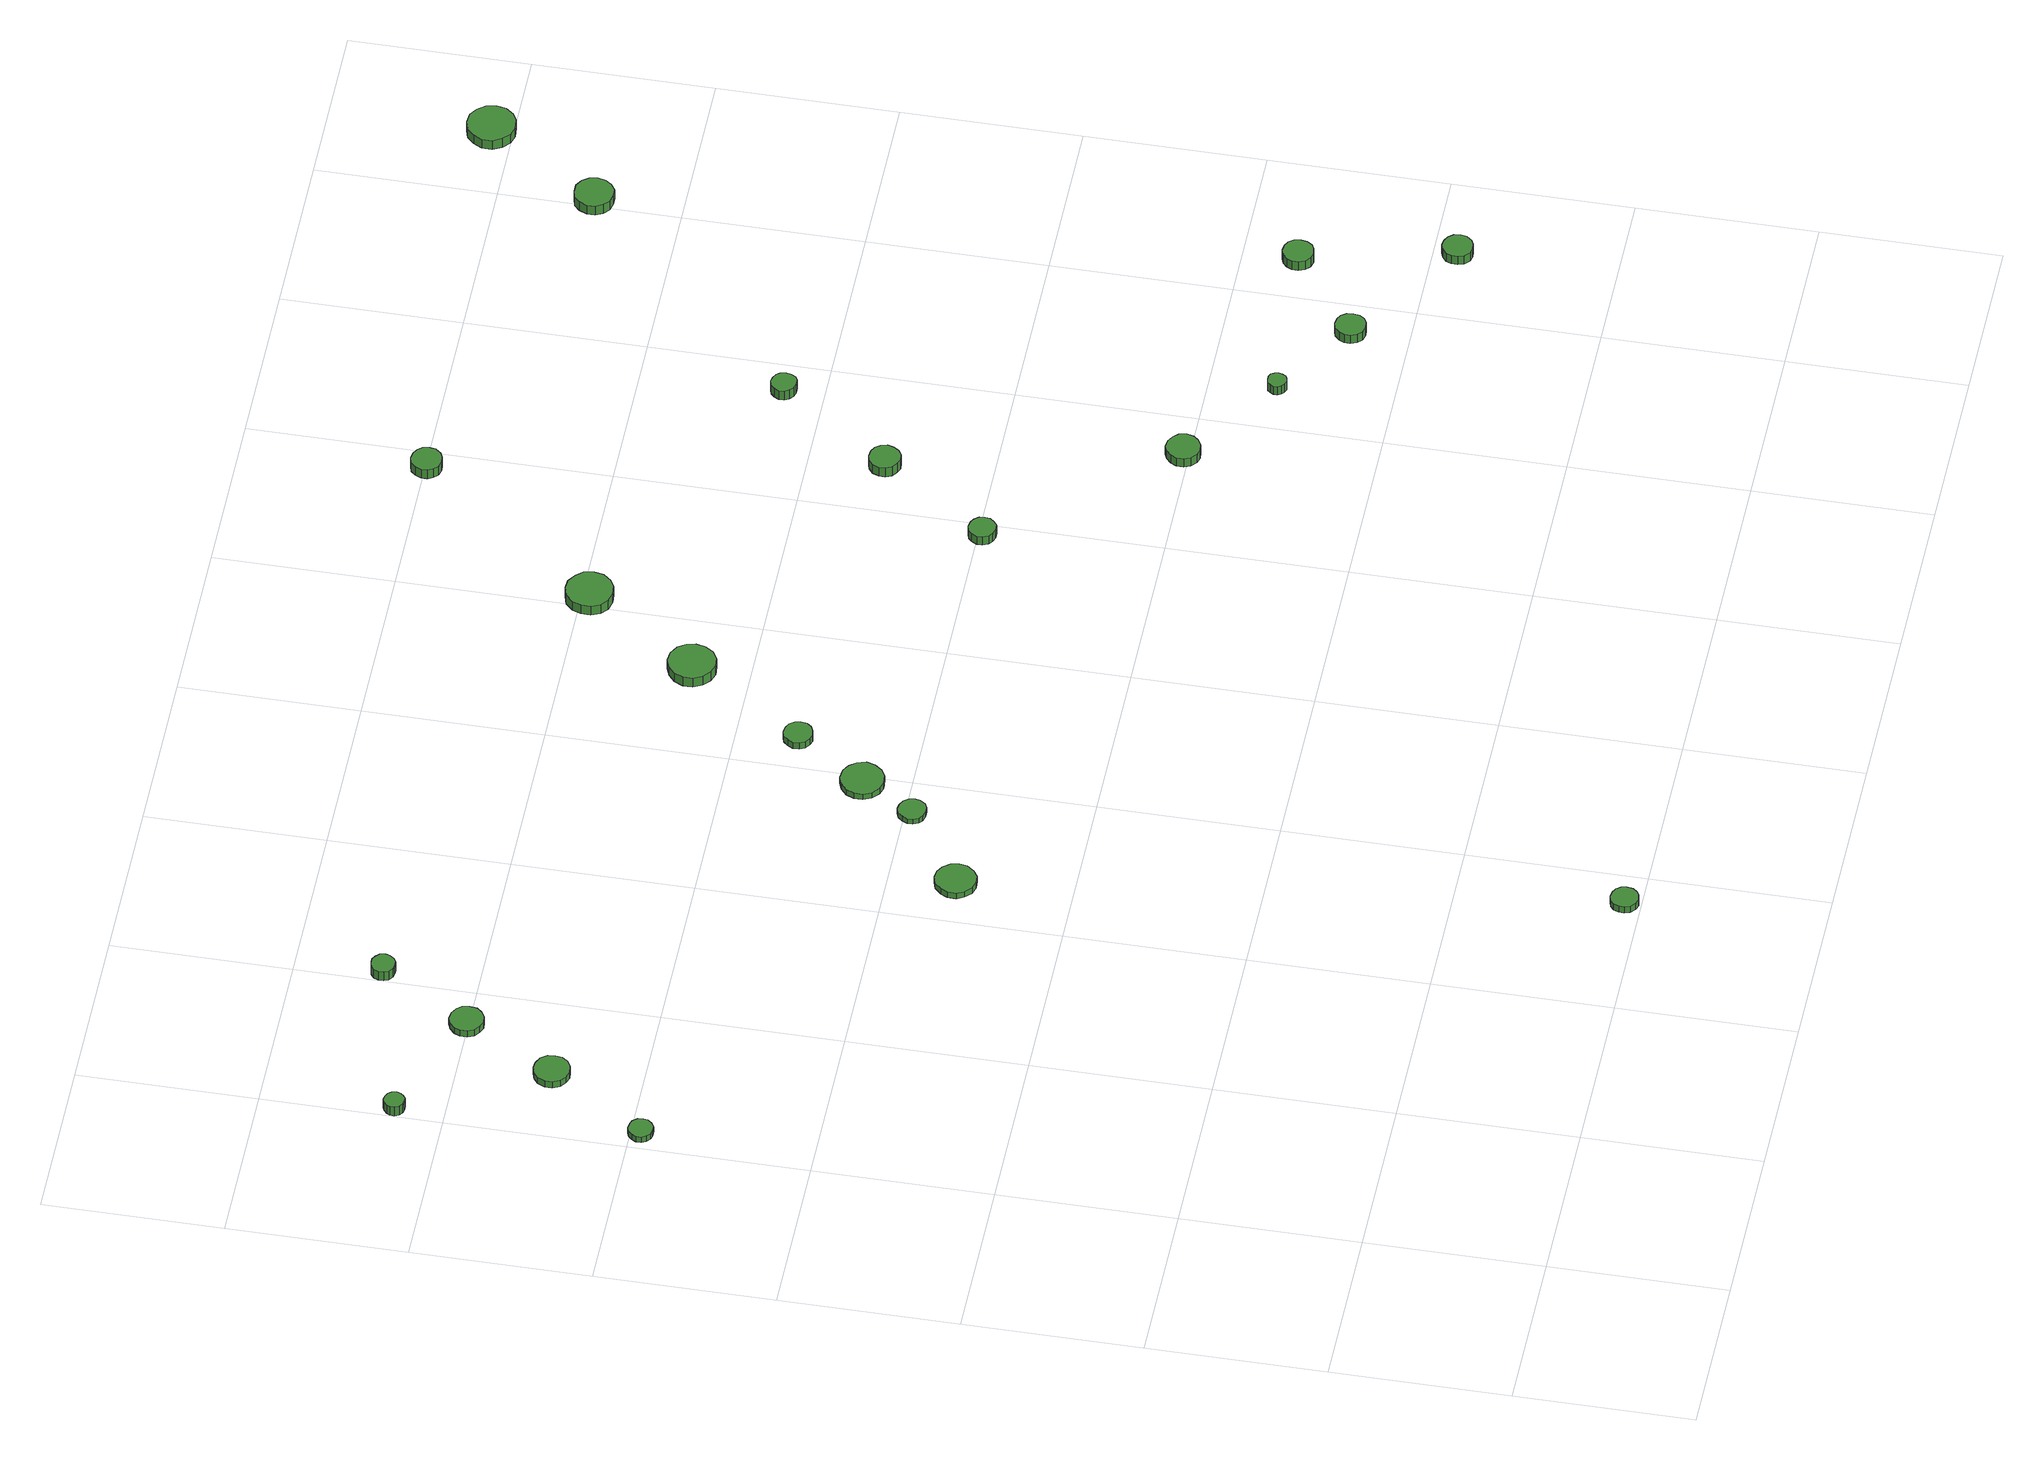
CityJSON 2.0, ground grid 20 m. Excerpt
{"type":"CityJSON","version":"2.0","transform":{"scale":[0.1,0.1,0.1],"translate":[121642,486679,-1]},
"CityObjects":{
"tree1":{"type":"SolitaryVegetationObject","attributes":{"function":"something"},"geometry":[{"type":"MultiSurface","lod":"1","boundaries":[[[0,1,2,3,4,5,6,7,8,9,10,11,12,13,14]],[[15,16,17,18,19,20,21,22,23,24,25,26,27,28,29]],[[0,29,28,1]],[[1,28,27,2]],[[2,27,26,3]],[[3,26,25,4]],[[4,25,24,5]],[[5,24,23,6]],[[6,23,22,7]],[[7,22,21,8]],[[8,21,20,9]],[[9,20,19,10]],[[10,19,18,11]],[[11,18,17,12]],[[12,17,16,13]],[[13,16,15,14]],[[14,15,29,0]]]}]},
"tree2":{"type":"SolitaryVegetationObject","attributes":{"function":"something"},"geometry":[{"type":"MultiSurface","lod":"1","boundaries":[[[30,31,32,33,34,35,36,37,38,39,40,41,42,43,44]],[[45,46,47,48,49,50,51,52,53,54,55,56,57,58,59]],[[30,59,58,31]],[[31,58,57,32]],[[32,57,56,33]],[[33,56,55,34]],[[34,55,54,35]],[[35,54,53,36]],[[36,53,52,37]],[[37,52,51,38]],[[38,51,50,39]],[[39,50,49,40]],[[40,49,48,41]],[[41,48,47,42]],[[42,47,46,43]],[[43,46,45,44]],[[44,45,59,30]]]}]},
"tree3":{"type":"SolitaryVegetationObject","attributes":{"function":"something"},"geometry":[{"type":"MultiSurface","lod":"1","boundaries":[[[60,61,62,63,64,65,66,67,68,69,70,71,72,73,74]],[[75,76,77,78,79,80,81,82,83,84,85,86,87,88,89]],[[60,89,88,61]],[[61,88,87,62]],[[62,87,86,63]],[[63,86,85,64]],[[64,85,84,65]],[[65,84,83,66]],[[66,83,82,67]],[[67,82,81,68]],[[68,81,80,69]],[[69,80,79,70]],[[70,79,78,71]],[[71,78,77,72]],[[72,77,76,73]],[[73,76,75,74]],[[74,75,89,60]]]}]},
"tree4":{"type":"SolitaryVegetationObject","attributes":{"function":"something"},"geometry":[{"type":"MultiSurface","lod":"1","boundaries":[[[90,91,92,93,94,95,96,97,98,99,100,101,102,103,104]],[[105,106,107,108,109,110,111,112,113,114,115,116,117,118,119]],[[90,119,118,91]],[[91,118,117,92]],[[92,117,116,93]],[[93,116,115,94]],[[94,115,114,95]],[[95,114,113,96]],[[96,113,112,97]],[[97,112,111,98]],[[98,111,110,99]],[[99,110,109,100]],[[100,109,108,101]],[[101,108,107,102]],[[102,107,106,103]],[[103,106,105,104]],[[104,105,119,90]]]}]},
"tree5":{"type":"SolitaryVegetationObject","attributes":{"function":"something"},"geometry":[{"type":"MultiSurface","lod":"1","boundaries":[[[120,121,122,123,124,125,126,127,128,129,130,131,132,133,134]],[[135,136,137,138,139,140,141,142,143,144,145,146,147,148,149]],[[120,149,148,121]],[[121,148,147,122]],[[122,147,146,123]],[[123,146,145,124]],[[124,145,144,125]],[[125,144,143,126]],[[126,143,142,127]],[[127,142,141,128]],[[128,141,140,129]],[[129,140,139,130]],[[130,139,138,131]],[[131,138,137,132]],[[132,137,136,133]],[[133,136,135,134]],[[134,135,149,120]]]}]},
"tree6":{"type":"SolitaryVegetationObject","attributes":{"function":"something"},"geometry":[{"type":"MultiSurface","lod":"1","boundaries":[[[150,151,152,153,154,155,156,157,158,159,160,161,162,163,164]],[[165,166,167,168,169,170,171,172,173,174,175,176,177,178,179]],[[150,179,178,151]],[[151,178,177,152]],[[152,177,176,153]],[[153,176,175,154]],[[154,175,174,155]],[[155,174,173,156]],[[156,173,172,157]],[[157,172,171,158]],[[158,171,170,159]],[[159,170,169,160]],[[160,169,168,161]],[[161,168,167,162]],[[162,167,166,163]],[[163,166,165,164]],[[164,165,179,150]]]}]},
"tree7":{"type":"SolitaryVegetationObject","attributes":{"function":"something"},"geometry":[{"type":"MultiSurface","lod":"1","boundaries":[[[180,181,182,183,184,185,186,187,188,189,190,191,192,193,194]],[[195,196,197,198,199,200,201,202,203,204,205,206,207,208,209]],[[180,209,208,181]],[[181,208,207,182]],[[182,207,206,183]],[[183,206,205,184]],[[184,205,204,185]],[[185,204,203,186]],[[186,203,202,187]],[[187,202,201,188]],[[188,201,200,189]],[[189,200,199,190]],[[190,199,198,191]],[[191,198,197,192]],[[192,197,196,193]],[[193,196,195,194]],[[194,195,209,180]]]}]},
"tree8":{"type":"SolitaryVegetationObject","attributes":{"function":"something"},"geometry":[{"type":"MultiSurface","lod":"1","boundaries":[[[210,211,212,213,214,215,216,217,218,219,220,221,222,223,224]],[[225,226,227,228,229,230,231,232,233,234,235,236,237,238,239]],[[210,239,238,211]],[[211,238,237,212]],[[212,237,236,213]],[[213,236,235,214]],[[214,235,234,215]],[[215,234,233,216]],[[216,233,232,217]],[[217,232,231,218]],[[218,231,230,219]],[[219,230,229,220]],[[220,229,228,221]],[[221,228,227,222]],[[222,227,226,223]],[[223,226,225,224]],[[224,225,239,210]]]}]},
"tree9":{"type":"SolitaryVegetationObject","attributes":{"function":"something"},"geometry":[{"type":"MultiSurface","lod":"1","boundaries":[[[240,241,242,243,244,245,246,247,248,249,250,251,252,253,254]],[[255,256,257,258,259,260,261,262,263,264,265,266,267,268,269]],[[240,269,268,241]],[[241,268,267,242]],[[242,267,266,243]],[[243,266,265,244]],[[244,265,264,245]],[[245,264,263,246]],[[246,263,262,247]],[[247,262,261,248]],[[248,261,260,249]],[[249,260,259,250]],[[250,259,258,251]],[[251,258,257,252]],[[252,257,256,253]],[[253,256,255,254]],[[254,255,269,240]]]}]},
"tree10":{"type":"SolitaryVegetationObject","attributes":{"function":"something"},"geometry":[{"type":"MultiSurface","lod":"1","boundaries":[[[270,271,272,273,274,275,276,277,278,279,280,281,282,283,284]],[[285,286,287,288,289,290,291,292,293,294,295,296,297,298,299]],[[270,299,298,271]],[[271,298,297,272]],[[272,297,296,273]],[[273,296,295,274]],[[274,295,294,275]],[[275,294,293,276]],[[276,293,292,277]],[[277,292,291,278]],[[278,291,290,279]],[[279,290,289,280]],[[280,289,288,281]],[[281,288,287,282]],[[282,287,286,283]],[[283,286,285,284]],[[284,285,299,270]]]}]},
"tree11":{"type":"SolitaryVegetationObject","attributes":{"function":"something"},"geometry":[{"type":"MultiSurface","lod":"1","boundaries":[[[300,301,302,303,304,305,306,307,308,309,310,311,312,313,314]],[[315,316,317,318,319,320,321,322,323,324,325,326,327,328,329]],[[300,329,328,301]],[[301,328,327,302]],[[302,327,326,303]],[[303,326,325,304]],[[304,325,324,305]],[[305,324,323,306]],[[306,323,322,307]],[[307,322,321,308]],[[308,321,320,309]],[[309,320,319,310]],[[310,319,318,311]],[[311,318,317,312]],[[312,317,316,313]],[[313,316,315,314]],[[314,315,329,300]]]}]},
"tree12":{"type":"SolitaryVegetationObject","attributes":{"function":"something"},"geometry":[{"type":"MultiSurface","lod":"1","boundaries":[[[330,331,332,333,334,335,336,337,338,339,340,341,342,343,344]],[[345,346,347,348,349,350,351,352,353,354,355,356,357,358,359]],[[330,359,358,331]],[[331,358,357,332]],[[332,357,356,333]],[[333,356,355,334]],[[334,355,354,335]],[[335,354,353,336]],[[336,353,352,337]],[[337,352,351,338]],[[338,351,350,339]],[[339,350,349,340]],[[340,349,348,341]],[[341,348,347,342]],[[342,347,346,343]],[[343,346,345,344]],[[344,345,359,330]]]}]},
"tree13":{"type":"SolitaryVegetationObject","attributes":{"function":"something"},"geometry":[{"type":"MultiSurface","lod":"1","boundaries":[[[360,361,362,363,364,365,366,367,368,369,370,371,372,373,374]],[[375,376,377,378,379,380,381,382,383,384,385,386,387,388,389]],[[360,389,388,361]],[[361,388,387,362]],[[362,387,386,363]],[[363,386,385,364]],[[364,385,384,365]],[[365,384,383,366]],[[366,383,382,367]],[[367,382,381,368]],[[368,381,380,369]],[[369,380,379,370]],[[370,379,378,371]],[[371,378,377,372]],[[372,377,376,373]],[[373,376,375,374]],[[374,375,389,360]]]}]},
"tree14":{"type":"SolitaryVegetationObject","attributes":{"function":"something"},"geometry":[{"type":"MultiSurface","lod":"1","boundaries":[[[390,391,392,393,394,395,396,397,398,399,400,401,402,403,404]],[[405,406,407,408,409,410,411,412,413,414,415,416,417,418,419]],[[390,419,418,391]],[[391,418,417,392]],[[392,417,416,393]],[[393,416,415,394]],[[394,415,414,395]],[[395,414,413,396]],[[396,413,412,397]],[[397,412,411,398]],[[398,411,410,399]],[[399,410,409,400]],[[400,409,408,401]],[[401,408,407,402]],[[402,407,406,403]],[[403,406,405,404]],[[404,405,419,390]]]}]},
"tree15":{"type":"SolitaryVegetationObject","attributes":{"function":"something"},"geometry":[{"type":"MultiSurface","lod":"1","boundaries":[[[420,421,422,423,424,425,426,427,428,429,430,431,432,433,434]],[[435,436,437,438,439,440,441,442,443,444,445,446,447,448,449]],[[420,449,448,421]],[[421,448,447,422]],[[422,447,446,423]],[[423,446,445,424]],[[424,445,444,425]],[[425,444,443,426]],[[426,443,442,427]],[[427,442,441,428]],[[428,441,440,429]],[[429,440,439,430]],[[430,439,438,431]],[[431,438,437,432]],[[432,437,436,433]],[[433,436,435,434]],[[434,435,449,420]]]}]},
"tree16":{"type":"SolitaryVegetationObject","attributes":{"function":"something"},"geometry":[{"type":"MultiSurface","lod":"1","boundaries":[[[450,451,452,453,454,455,456,457,458,459,460,461,462,463,464]],[[465,466,467,468,469,470,471,472,473,474,475,476,477,478,479]],[[450,479,478,451]],[[451,478,477,452]],[[452,477,476,453]],[[453,476,475,454]],[[454,475,474,455]],[[455,474,473,456]],[[456,473,472,457]],[[457,472,471,458]],[[458,471,470,459]],[[459,470,469,460]],[[460,469,468,461]],[[461,468,467,462]],[[462,467,466,463]],[[463,466,465,464]],[[464,465,479,450]]]}]},
"tree17":{"type":"SolitaryVegetationObject","attributes":{"function":"something"},"geometry":[{"type":"MultiSurface","lod":"1","boundaries":[[[480,481,482,483,484,485,486,487,488,489,490,491,492,493,494]],[[495,496,497,498,499,500,501,502,503,504,505,506,507,508,509]],[[480,509,508,481]],[[481,508,507,482]],[[482,507,506,483]],[[483,506,505,484]],[[484,505,504,485]],[[485,504,503,486]],[[486,503,502,487]],[[487,502,501,488]],[[488,501,500,489]],[[489,500,499,490]],[[490,499,498,491]],[[491,498,497,492]],[[492,497,496,493]],[[493,496,495,494]],[[494,495,509,480]]]}]},
"tree18":{"type":"SolitaryVegetationObject","attributes":{"function":"something"},"geometry":[{"type":"MultiSurface","lod":"1","boundaries":[[[510,511,512,513,514,515,516,517,518,519,520,521,522,523,524]],[[525,526,527,528,529,530,531,532,533,534,535,536,537,538,539]],[[510,539,538,511]],[[511,538,537,512]],[[512,537,536,513]],[[513,536,535,514]],[[514,535,534,515]],[[515,534,533,516]],[[516,533,532,517]],[[517,532,531,518]],[[518,531,530,519]],[[519,530,529,520]],[[520,529,528,521]],[[521,528,527,522]],[[522,527,526,523]],[[523,526,525,524]],[[524,525,539,510]]]}]},
"tree19":{"type":"SolitaryVegetationObject","attributes":{"function":"something"},"geometry":[{"type":"MultiSurface","lod":"1","boundaries":[[[540,541,542,543,544,545,546,547,548,549,550,551,552,553,554]],[[555,556,557,558,559,560,561,562,563,564,565,566,567,568,569]],[[540,569,568,541]],[[541,568,567,542]],[[542,567,566,543]],[[543,566,565,544]],[[544,565,564,545]],[[545,564,563,546]],[[546,563,562,547]],[[547,562,561,548]],[[548,561,560,549]],[[549,560,559,550]],[[550,559,558,551]],[[551,558,557,552]],[[552,557,556,553]],[[553,556,555,554]],[[554,555,569,540]]]}]},
"tree20":{"type":"SolitaryVegetationObject","attributes":{"function":"something"},"geometry":[{"type":"MultiSurface","lod":"1","boundaries":[[[570,571,572,573,574,575,576,577,578,579,580,581,582,583,584]],[[585,586,587,588,589,590,591,592,593,594,595,596,597,598,599]],[[570,599,598,571]],[[571,598,597,572]],[[572,597,596,573]],[[573,596,595,574]],[[574,595,594,575]],[[575,594,593,576]],[[576,593,592,577]],[[577,592,591,578]],[[578,591,590,579]],[[579,590,589,580]],[[580,589,588,581]],[[581,588,587,582]],[[582,587,586,583]],[[583,586,585,584]],[[584,585,599,570]]]}]},
"tree21":{"type":"SolitaryVegetationObject","attributes":{"function":"something"},"geometry":[{"type":"MultiSurface","lod":"1","boundaries":[[[600,601,602,603,604,605,606,607,608,609,610,611,612,613,614]],[[615,616,617,618,619,620,621,622,623,624,625,626,627,628,629]],[[600,629,628,601]],[[601,628,627,602]],[[602,627,626,603]],[[603,626,625,604]],[[604,625,624,605]],[[605,624,623,606]],[[606,623,622,607]],[[607,622,621,608]],[[608,621,620,609]],[[609,620,619,610]],[[610,619,618,611]],[[611,618,617,612]],[[612,617,616,613]],[[613,616,615,614]],[[614,615,629,600]]]}]},
"tree22":{"type":"SolitaryVegetationObject","attributes":{"function":"something"},"geometry":[{"type":"MultiSurface","lod":"1","boundaries":[[[630,631,632,633,634,635,636,637,638,639,640,641,642,643,644]],[[645,646,647,648,649,650,651,652,653,654,655,656,657,658,659]],[[630,659,658,631]],[[631,658,657,632]],[[632,657,656,633]],[[633,656,655,634]],[[634,655,654,635]],[[635,654,653,636]],[[636,653,652,637]],[[637,652,651,638]],[[638,651,650,639]],[[639,650,649,640]],[[640,649,648,641]],[[641,648,647,642]],[[642,647,646,643]],[[643,646,645,644]],[[644,645,659,630]]]}]},
"tree23":{"type":"SolitaryVegetationObject","attributes":{"function":"something"},"geometry":[{"type":"MultiSurface","lod":"1","boundaries":[[[660,661,662,663,664,665,666,667,668,669,670,671,672,673,674]],[[675,676,677,678,679,680,681,682,683,684,685,686,687,688,689]],[[660,689,688,661]],[[661,688,687,662]],[[662,687,686,663]],[[663,686,685,664]],[[664,685,684,665]],[[665,684,683,666]],[[666,683,682,667]],[[667,682,681,668]],[[668,681,680,669]],[[669,680,679,670]],[[670,679,678,671]],[[671,678,677,672]],[[672,677,676,673]],[[673,676,675,674]],[[674,675,689,660]]]}]}
},
"vertices":[
[38,989,15],[37,995,15],[33,1000,15],[28,1002,15],[22,1003,15],[17,1001,15],[13,997,15],[10,992,15],[10,986,15],[13,981,15],[17,977,15],[22,976,15],[28,976,15],[33,979,15],[37,984,15],[37,984,7],[33,979,7],[28,976,7],[22,976,7],[17,977,7],[13,981,7],[10,986,7],[10,992,7],[13,997,7],[17,1001,7],[22,1003,7],[28,1002,7],[33,1000,7],[37,995,7],[38,989,7],
[25,1255,20],[24,1260,20],[21,1264,20],[17,1266,20],[12,1267,20],[8,1265,20],[4,1262,20],[2,1258,20],[2,1253,20],[4,1248,20],[8,1245,20],[12,1244,20],[17,1244,20],[21,1247,20],[24,1250,20],[24,1250,7],[21,1247,7],[17,1244,7],[12,1244,7],[8,1245,7],[4,1248,7],[2,1253,7],[2,1258,7],[4,1262,7],[8,1265,7],[12,1267,7],[17,1266,7],[21,1264,7],[24,1260,7],[25,1255,7],
[114,1099,16],[113,1107,16],[108,1114,16],[100,1118,16],[92,1119,16],[84,1116,16],[78,1111,16],[74,1103,16],[74,1095,16],[78,1087,16],[84,1082,16],[92,1079,16],[100,1080,16],[108,1084,16],[113,1091,16],[113,1091,7],[108,1084,7],[100,1080,7],[92,1079,7],[84,1082,7],[78,1087,7],[74,1095,7],[74,1103,7],[78,1111,7],[84,1116,7],[92,1119,7],[100,1118,7],[108,1114,7],[113,1107,7],[114,1099,7],
[170,1202,17],[169,1210,17],[164,1216,17],[157,1220,17],[149,1221,17],[142,1218,17],[136,1213,17],[133,1206,17],[133,1198,17],[136,1191,17],[142,1186,17],[149,1183,17],[157,1184,17],[164,1188,17],[169,1194,17],[169,1194,8],[164,1188,8],[157,1184,8],[149,1183,8],[142,1186,8],[136,1191,8],[133,1198,8],[133,1206,8],[136,1213,8],[142,1218,8],[149,1221,8],[157,1220,8],[164,1216,8],[169,1210,8],[170,1202,8],
[574,19,17],[573,25,17],[569,30,17],[564,33,17],[557,34,17],[551,32,17],[546,28,17],[544,22,17],[544,16,17],[546,10,17],[551,5,17],[557,3,17],[564,4,17],[569,7,17],[573,12,17],[573,12,8],[569,7,8],[564,4,8],[557,3,8],[551,5,8],[546,10,8],[544,16,8],[544,22,8],[546,28,8],[551,32,8],[557,34,8],[564,33,8],[569,30,8],[573,25,8],[574,19,8],
[225,1304,24],[224,1310,24],[220,1314,24],[215,1317,24],[210,1317,24],[205,1316,24],[200,1312,24],[198,1307,24],[198,1301,24],[200,1296,24],[205,1292,24],[210,1291,24],[215,1291,24],[220,1294,24],[224,1299,24],[224,1299,11],[220,1294,11],[215,1291,11],[210,1291,11],[205,1292,11],[200,1296,11],[198,1301,11],[198,1307,11],[200,1312,11],[205,1316,11],[210,1317,11],[215,1317,11],[220,1314,11],[224,1310,11],[225,1304,11],
[479,727,17],[477,736,17],[471,744,17],[463,749,17],[454,750,17],[445,747,17],[438,740,17],[434,732,17],[434,722,17],[438,714,17],[445,707,17],[454,704,17],[463,705,17],[471,710,17],[477,718,17],[477,718,9],[471,710,9],[463,705,9],[454,704,9],[445,707,9],[438,714,9],[434,722,9],[434,732,9],[438,740,9],[445,747,9],[454,750,9],[463,749,9],[471,744,9],[477,736,9],[479,727,9],
[569,792,15],[568,798,15],[564,804,15],[558,807,15],[552,808,15],[545,806,15],[541,801,15],[538,795,15],[538,789,15],[541,783,15],[545,779,15],[552,777,15],[558,777,15],[564,780,15],[568,786,15],[568,786,8],[564,780,8],[558,777,8],[552,777,8],[545,779,8],[541,783,8],[538,789,8],[538,795,8],[541,801,8],[545,806,8],[552,808,8],[558,807,8],[564,804,8],[568,798,8],[569,792,8],
[614,853,16],[611,863,16],[605,871,16],[597,876,16],[586,877,16],[577,874,16],[569,867,16],[565,858,16],[565,848,16],[569,839,16],[577,832,16],[586,829,16],[597,830,16],[605,835,16],[611,843,16],[611,843,8],[605,835,8],[597,830,8],[586,829,8],[577,832,8],[569,839,8],[565,848,8],[565,858,8],[569,867,8],[577,874,8],[586,877,8],[597,876,8],[605,871,8],[611,863,8],[614,853,8],
[660,933,17],[659,939,17],[655,945,17],[649,948,17],[642,949,17],[636,947,17],[631,942,17],[628,936,17],[628,929,17],[631,923,17],[636,919,17],[642,917,17],[649,918,17],[655,921,17],[659,926,17],[659,926,8],[655,921,8],[649,918,8],[642,917,8],[636,919,8],[631,923,8],[628,929,8],[628,936,8],[631,942,8],[636,947,8],[642,949,8],[649,948,8],[655,945,8],[659,939,8],[660,933,8],
[752,1064,21],[750,1074,21],[744,1083,21],[734,1089,21],[723,1090,21],[713,1086,21],[705,1079,21],[700,1069,21],[700,1058,21],[705,1048,21],[713,1041,21],[723,1037,21],[734,1038,21],[744,1044,21],[750,1053,21],[750,1053,8],[744,1044,8],[734,1038,8],[723,1037,8],[713,1041,8],[705,1048,8],[700,1058,8],[700,1069,8],[705,1079,8],[713,1086,8],[723,1090,8],[734,1089,8],[744,1083,8],[750,1074,8],[752,1064,8],
[833,1190,28],[831,1201,28],[824,1209,28],[815,1215,28],[804,1216,28],[793,1213,28],[785,1205,28],[781,1195,28],[781,1184,28],[785,1174,28],[793,1167,28],[804,1164,28],[815,1165,28],[824,1170,28],[831,1179,28],[831,1179,15],[824,1170,15],[815,1165,15],[804,1164,15],[793,1167,15],[785,1174,15],[781,1184,15],[781,1195,15],[785,1205,15],[793,1213,15],[804,1216,15],[815,1215,15],[824,1209,15],[831,1201,15],[833,1190,15],
[1000,796,19],[999,802,19],[995,807,19],[990,810,19],[983,811,19],[977,809,19],[973,805,19],[970,799,19],[970,793,19],[973,787,19],[977,783,19],[983,781,19],[990,781,19],[995,785,19],[999,790,19],[999,790,7],[995,785,7],[990,781,7],[983,781,7],[977,783,7],[973,787,7],[970,793,7],[970,799,7],[973,805,7],[977,809,7],[983,811,7],[990,810,7],[995,807,7],[999,802,7],[1000,796,7],
[1164,607,19],[1162,615,19],[1157,621,19],[1150,625,19],[1142,626,19],[1135,623,19],[1129,618,19],[1126,611,19],[1126,603,19],[1129,596,19],[1135,590,19],[1142,588,19],[1150,589,19],[1157,593,19],[1162,599,19],[1162,599,7],[1157,593,7],[1150,589,7],[1142,588,7],[1135,590,7],[1129,596,7],[1126,603,7],[1126,611,7],[1129,618,7],[1135,623,7],[1142,626,7],[1150,625,7],[1157,621,7],[1162,615,7],[1164,607,7],
[1088,918,20],[1086,925,20],[1082,931,20],[1076,934,20],[1068,935,20],[1062,933,20],[1056,928,20],[1053,921,20],[1053,914,20],[1056,907,20],[1062,903,20],[1068,900,20],[1076,901,20],[1082,905,20],[1086,911,20],[1086,911,7],[1082,905,7],[1076,901,7],[1068,900,7],[1062,903,7],[1056,907,7],[1053,914,7],[1053,921,7],[1056,928,7],[1062,933,7],[1068,935,7],[1076,934,7],[1082,931,7],[1086,925,7],[1088,918,7],
[985,1397,30],[984,1404,30],[979,1410,30],[973,1413,30],[966,1414,30],[959,1412,30],[954,1407,30],[951,1400,30],[951,1393,30],[954,1387,30],[959,1382,30],[966,1380,30],[973,1381,30],[979,1384,30],[984,1390,30],[984,1390,17],[979,1384,17],[973,1381,17],[966,1380,17],[959,1382,17],[954,1387,17],[951,1393,17],[951,1400,17],[954,1407,17],[959,1412,17],[966,1414,17],[973,1413,17],[979,1410,17],[984,1404,17],[985,1397,17],
[1273,527,19],[1272,531,19],[1270,535,19],[1266,537,19],[1261,537,19],[1257,536,19],[1254,533,19],[1252,529,19],[1252,525,19],[1254,521,19],[1257,518,19],[1261,516,19],[1266,517,19],[1270,519,19],[1272,523,19],[1272,523,7],[1270,519,7],[1266,517,7],[1261,516,7],[1257,518,7],[1254,521,7],[1252,525,7],[1252,529,7],[1254,533,7],[1257,536,7],[1261,537,7],[1266,537,7],[1270,535,7],[1272,531,7],[1273,527,7],
[1172,1044,24],[1171,1050,24],[1168,1054,24],[1163,1057,24],[1157,1058,24],[1151,1056,24],[1147,1052,24],[1144,1047,24],[1144,1041,24],[1147,1036,24],[1151,1032,24],[1157,1030,24],[1163,1030,24],[1168,1033,24],[1171,1038,24],[1171,1038,11],[1168,1033,11],[1163,1030,11],[1157,1030,11],[1151,1032,11],[1147,1036,11],[1144,1041,11],[1144,1047,11],[1147,1052,11],[1151,1056,11],[1157,1058,11],[1163,1057,11],[1168,1054,11],[1171,1050,11],[1172,1044,11],
[1376,465,19],[1375,472,19],[1371,478,19],[1365,481,19],[1358,482,19],[1351,480,19],[1346,475,19],[1343,469,19],[1343,462,19],[1346,455,19],[1351,450,19],[1358,448,19],[1365,449,19],[1371,452,19],[1375,458,19],[1375,458,7],[1371,452,7],[1365,449,7],[1358,448,7],[1351,450,7],[1346,455,7],[1343,462,7],[1343,469,7],[1346,475,7],[1351,480,7],[1358,482,7],[1365,481,7],[1371,478,7],[1375,472,7],[1376,465,7],
[1514,374,20],[1513,381,20],[1508,387,20],[1502,390,20],[1495,391,20],[1489,389,20],[1483,384,20],[1481,378,20],[1481,371,20],[1483,364,20],[1489,359,20],[1495,357,20],[1502,358,20],[1508,361,20],[1513,367,20],[1513,367,8],[1508,361,8],[1502,358,8],[1495,357,8],[1489,359,8],[1483,364,8],[1481,371,8],[1481,378,8],[1483,384,8],[1489,389,8],[1495,391,8],[1502,390,8],[1508,387,8],[1513,381,8],[1514,374,8],
[1474,540,21],[1473,547,21],[1469,553,21],[1463,556,21],[1456,557,21],[1449,555,21],[1444,550,21],[1441,544,21],[1441,537,21],[1444,530,21],[1449,525,21],[1456,523,21],[1463,524,21],[1469,527,21],[1473,533,21],[1473,533,8],[1469,527,8],[1463,524,8],[1456,523,8],[1449,525,8],[1444,530,8],[1441,537,8],[1441,544,8],[1444,550,8],[1449,555,8],[1456,557,8],[1463,556,8],[1469,553,8],[1473,547,8],[1474,540,8],
[1427,1296,24],[1425,1305,24],[1420,1312,24],[1412,1317,24],[1403,1317,24],[1394,1315,24],[1388,1309,24],[1384,1300,24],[1384,1291,24],[1388,1283,24],[1394,1277,24],[1403,1275,24],[1412,1275,24],[1420,1280,24],[1425,1287,24],[1425,1287,11],[1420,1280,11],[1412,1275,11],[1403,1275,11],[1394,1277,11],[1388,1283,11],[1384,1291,11],[1384,1300,11],[1388,1309,11],[1394,1315,11],[1403,1317,11],[1412,1317,11],[1420,1312,11],[1425,1305,11],[1427,1296,11],
[1518,1423,21],[1516,1434,21],[1509,1443,21],[1500,1449,21],[1488,1450,21],[1478,1447,21],[1470,1439,21],[1465,1429,21],[1465,1418,21],[1470,1408,21],[1478,1400,21],[1488,1397,21],[1500,1398,21],[1509,1403,21],[1516,1412,21],[1516,1412,8],[1509,1403,8],[1500,1398,8],[1488,1397,8],[1478,1400,8],[1470,1408,8],[1465,1418,8],[1465,1429,8],[1470,1439,8],[1478,1447,8],[1488,1450,8],[1500,1449,8],[1509,1443,8],[1516,1434,8],[1518,1423,8]
]}
